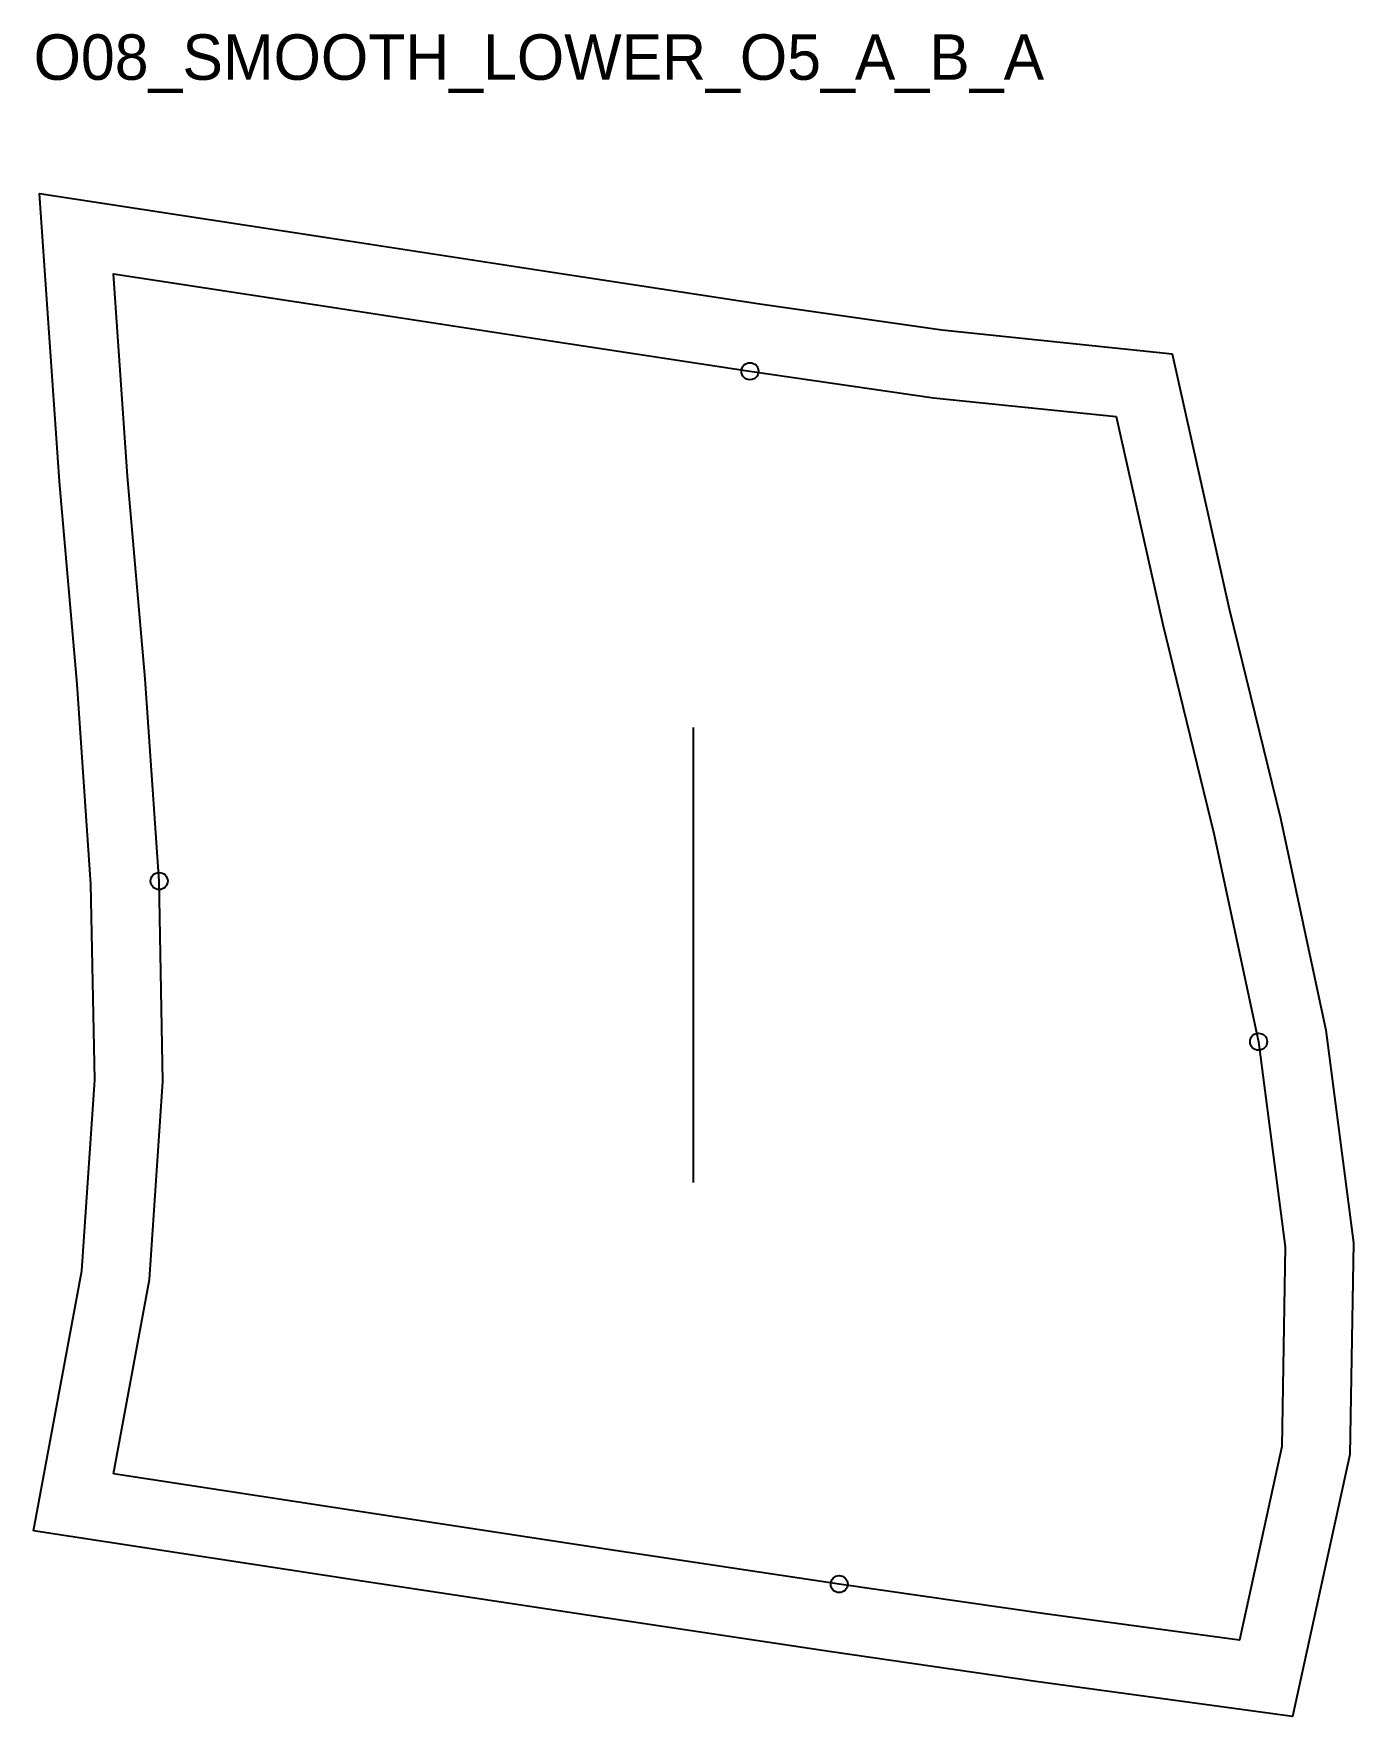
# Model space of a CAD drawing. Header units: millimetres. Extents: x -14 to 218, y -43 to 253.
import ezdxf

# ---------------------------------------------------------------- set-up
doc = ezdxf.new("R2010")
doc.units = ezdxf.units.MM
for name, color, linetype in [('CUT', 1, 'Continuous'), ('GRAIN', 3, 'Continuous'), ('ID', 7, 'Continuous'), ('NOTCH', 2, 'Continuous'), ('SEAM', 5, 'Continuous')]:
    doc.layers.add(name, color=color, linetype=linetype)

msp = doc.modelspace()

# ---------------------------------------------------------------- linework, layer by layer
at = {"layer": 'CUT'}
msp.add_lwpolyline([(-14.06, -9.99), (-5.58, 35.71), (-3.32, 69.31), (-3.97, 103.77), (-6.42, 138.94), (-9.49, 174.6), (-13.01, 225.23), (41.72, 216.85), (79.11, 211.11), (113.72, 205.83), (145.7, 201.23), (186.23, 197.03), (196.25, 152.17), (205.28, 115.34), (213.28, 78.07), (218.11, 40.66), (217.5, 3.43), (207.42, -42.63), (162.24, -36.48), (125.91, -31.24), (86.41, -25.33), (43.73, -18.83), (-14.06, -9.99)], close=True, dxfattribs=at)
at = {"layer": 'GRAIN'}
msp.add_line((102.03, 51.3), (102.03, 131.3), dxfattribs=at)
at = {"layer": 'NOTCH'}
for centre in [(111.96, 193.96), (8.02, 104.3), (201.44, 76.04), (127.66, -19.37)]:
    msp.add_circle(centre, 1.5, dxfattribs=at)
at = {"layer": 'SEAM'}
msp.add_lwpolyline([(0, 0), (6.34, 34.21), (8.69, 69.02), (8.02, 104.3), (5.55, 139.87), (2.47, 175.53), (0, 211.1), (39.91, 204.98), (77.3, 199.25), (111.96, 193.96), (144.23, 189.32), (176.4, 185.99), (184.57, 149.44), (193.58, 112.66), (201.44, 76.04), (206.09, 39.98), (205.52, 4.82), (198.07, -29.25), (163.91, -24.6), (127.66, -19.37), (88.2, -13.46), (45.54, -6.97)], close=True, dxfattribs=at)

# ---------------------------------------------------------------- texts
at = {"layer": 'ID'}
msp.add_text('O08_SMOOTH_LOWER_O5_A_B_A', height=8, dxfattribs=at).set_placement((-14.06, 245.23))

doc.saveas('drawing.dxf')
